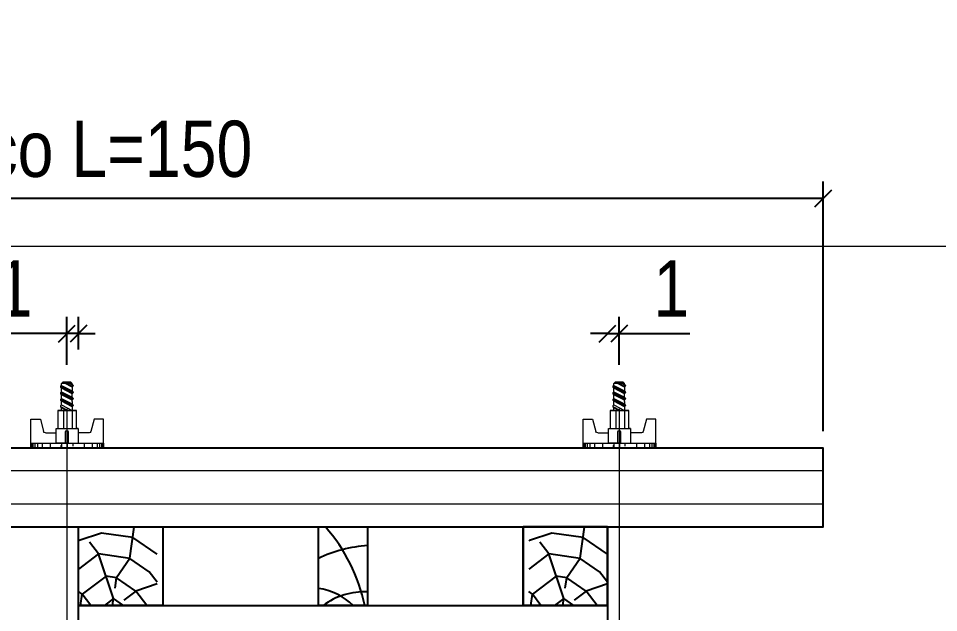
# Model space of a CAD drawing. Extents: x 2296 to 12463, y 760 to 16806.
# Drawn here: x 7937.2 to 8100.8, y 15160.5 to 15266.2 of the extents above; entities that cross this region are included whole.
import ezdxf

# ---------------------------------------------------------------- set-up
doc = ezdxf.new("R2010")
doc.units = 0
for name, color, linetype in [('1-2 PONTALETE', 7, 'Continuous'), ('COTA', 241, 'Continuous'), ('GRAVATA', 2, 'Continuous'), ('Painéis', 200, 'Continuous'), ('PONTALETE', 7, 'Continuous')]:
    doc.layers.add(name, color=color, linetype=linetype)
doc.layers.add('CARIMBO', color=255, linetype='Continuous', lineweight=9)
doc.layers.add('Hachura', color=251, linetype='Continuous', lineweight=9)
doc.styles.add('COTA TECNICA 2X', font='techl___.ttf', dxfattribs={"height": 10})
doc.dimstyles.new('SECAO PILAR', dxfattribs={"dimtxt": 10, "dimasz": 3, "dimexe": 3, "dimexo": 3, "dimgap": 3, "dimtad": 1, "dimdec": 1, "dimlfac": 0.5, "dimzin": 12, "dimdsep": 46, "dimtxsty": 'COTA TECNICA 2X', "dimblk1": 'OBLIQUE', "dimblk2": 'OBLIQUE', "dimsah": 1, "dimcen": 0.9, "dimclrd": 256, "dimclre": 256, "dimclrt": 256, "dimadec": 1, "dimazin": 3, "dimtfac": 1, "dimtdec": 1, "dimtmove": 0, "dimatfit": 3, "dimfxl": 1, "dimtolj": 1, "dimtzin": 12, "dimarcsym": 0})

# ---------------------------------------------------------------- blocks, each defined once
blk = doc.blocks.new('_Oblique')
at = {"color": 0, "linetype": 'ByBlock', "lineweight": -2}
blk.add_line((-0.5, -0.5), (0.5, 0.5), dxfattribs=at)
blk = doc.blocks.new('*D1514')
at = {"layer": 'COTA', "lineweight": -2, "transparency": 16777216}
for p, q in [((7945.82, 15204.56), (7945.82, 15213.11)), ((7947.88, 15207.27), (7947.88, 15213.11)), ((7945.82, 15210.11), (7933.23, 15210.11)), ((7947.88, 15210.11), (7945.82, 15210.11)), ((7947.88, 15210.11), (7950.88, 15210.11))]:
    blk.add_line(p, q, dxfattribs=at)
at = {"layer": 'Defpoints', "color": 0, "transparency": 16777216}
for p in [(7945.82, 15210.11), (7947.88, 15204.27), (7945.82, 15201.56)]:
    blk.add_point(p, dxfattribs=at)
at = {"layer": 'COTA', "lineweight": -2, "transparency": 16777216, "xscale": 3, "yscale": 3, "zscale": 3}
blk.add_blockref('_Oblique', (7945.82, 15210.11), dxfattribs=at)
at = {"layer": 'COTA', "lineweight": -2, "transparency": 16777216, "xscale": 3, "yscale": 3, "zscale": 3, "rotation": 180}
blk.add_blockref('_Oblique', (7947.88, 15210.11), dxfattribs=at)
at = {"layer": 'COTA', "transparency": 16777216, "insert": (7936.52, 15218.16), "char_height": 10, "attachment_point": 5, "style": 'COTA TECNICA 2X'}
blk.add_mtext('\\A1;1', dxfattribs=at)
blk = doc.blocks.new('*D1515')
at = {"layer": 'COTA', "lineweight": -2, "transparency": 16777216}
for p, q in [((8043.99, 15204.56), (8043.99, 15213.11)), ((8041.92, 15210.11), (8038.92, 15210.11)), ((8041.92, 15210.11), (8043.99, 15210.11)), ((8043.99, 15210.11), (8056.57, 15210.11))]:
    blk.add_line(p, q, dxfattribs=at)
at = {"layer": 'Defpoints', "color": 0, "transparency": 16777216}
for p in [(8041.92, 15210.11), (8043.99, 15210.11), (8043.99, 15201.56)]:
    blk.add_point(p, dxfattribs=at)
at = {"layer": 'COTA', "lineweight": -2, "transparency": 16777216, "xscale": 3, "yscale": 3, "zscale": 3}
blk.add_blockref('_Oblique', (8041.92, 15210.11), dxfattribs=at)
at = {"layer": 'COTA', "lineweight": -2, "transparency": 16777216, "xscale": 3, "yscale": 3, "zscale": 3, "rotation": 180}
blk.add_blockref('_Oblique', (8043.99, 15210.11), dxfattribs=at)
at = {"layer": 'COTA', "transparency": 16777216, "insert": (8053.28, 15218.16), "char_height": 10, "attachment_point": 5, "style": 'COTA TECNICA 2X'}
blk.add_mtext('\\A1;1', dxfattribs=at)
blk = doc.blocks.new('*D1516')
at = {"layer": 'COTA', "lineweight": -2, "transparency": 16777216}
for p, q in [((7910.02, 15192.76), (7910.02, 15237.19)), ((8080.28, 15192.76), (8080.28, 15237.19)), ((7910.02, 15234.19), (8080.28, 15234.19))]:
    blk.add_line(p, q, dxfattribs=at)
at = {"layer": 'Defpoints', "color": 0, "transparency": 16777216}
for p in [(8080.28, 15234.19), (7910.02, 15189.76), (8080.28, 15189.76)]:
    blk.add_point(p, dxfattribs=at)
at = {"layer": 'COTA', "lineweight": -2, "transparency": 16777216, "xscale": 3, "yscale": 3, "zscale": 3, "rotation": 180}
blk.add_blockref('_Oblique', (7910.02, 15234.19), dxfattribs=at)
at = {"layer": 'COTA', "lineweight": -2, "transparency": 16777216, "xscale": 3, "yscale": 3, "zscale": 3}
blk.add_blockref('_Oblique', (8080.28, 15234.19), dxfattribs=at)
at = {"layer": 'COTA', "transparency": 16777216, "insert": (7925.15, 15242.92), "char_height": 10, "attachment_point": 5, "style": 'COTA TECNICA 2X'}
blk.add_mtext('\\A1;Perfil Metálico L=150', dxfattribs=at)
blk = doc.blocks.new('C')
at = {"layer": 'Hachura', "color": 0}
for p, q in [((0.461, 3.155), (-0.003, 3.155)), ((0.461, 3.05), (-0.003, 3.05)), ((0.461, 2.881), (-0.003, 2.881)), ((0.461, 2.65), (-0.003, 2.65)), ((0, 3.224), (0, -3.224)), ((0.451, 3.224), (0, 3.224)), ((0, 2.747), (0, -1.16)), ((0.451, -3.225), (0.451, 3.224)), ((0.451, 3.224), (2.58, 3.224)), ((2.58, 3.224), (2.58, 2.385)), ((0.461, 2.228), (-0.003, 2.228)), ((1.354, 1.939), (1.354, 0.965)), ((2.58, 2.385), (1.475, 2.094)), ((0.461, 1.512), (0, 1.512)), ((1.741, 0.966), (0.451, 0.966)), ((1.741, -0.968), (1.741, 0.966)), ((1.741, 0.966), (1.741, 0.838)), ((1.741, 0.966), (1.741, 0.838)), ((1.741, 0.838), (3.354, 0.838)), ((3.32, 0.838), (3.32, -0.839)), ((3.354, 0.838), (3.354, -0.839)), ((0.388, 0.487), (0.172, 0.487)), ((1.451, 0.101), (0.451, 0.101)), ((3.354, 0.451), (1.741, 0.451)), ((3.676, 0.451), (3.354, 0.451)), ((3.837, -0.517), (3.354, 0.451)), ((3.354, 0.064), (3.67, -0.57)), ((3.676, 0.451), (4.16, -0.517)), ((3.716, 0.5), (4.251, -0.57)), ((4.371, -0.553), (3.83, 0.53)), ((4.151, 0.451), (3.934, 0.451)), ((4.418, -0.517), (3.934, 0.451)), ((4.151, 0.451), (4.256, 0.451)), ((4.256, 0.451), (4.74, -0.517)), ((4.296, 0.5), (4.831, -0.57)), ((4.952, -0.553), (4.41, 0.53)), ((4.514, 0.451), (4.837, 0.451)), ((4.998, -0.517), (4.514, 0.451)), ((4.837, 0.451), (5.321, -0.517)), ((4.876, 0.5), (5.412, -0.57)), ((5.532, -0.553), (4.991, 0.53)), ((5.579, -0.517), (5.095, 0.451)), ((5.417, 0.451), (5.095, 0.451)), ((5.579, -0.517), (5.095, 0.451)), ((5.417, 0.451), (5.74, -0.194)), ((5.457, 0.5), (5.74, -0.065)), ((5.74, 0.193), (5.571, 0.53)), ((5.74, 0.322), (5.675, 0.451)), ((5.675, 0.451), (5.74, 0.451)), ((5.739, 0.45), (5.9, 0.288)), ((5.739, 0.45), (5.739, -0.518)), ((5.9, -0.356), (5.9, 0.288)), ((0.451, -0.004), (0, -0.004)), ((0.075, -0.481), (0.292, -0.481)), ((0.292, -0.481), (0.397, -0.481)), ((0.451, -0.001), (0.451, -0.968)), ((0.451, -0.157), (1.451, -0.157)), ((0.451, -0.646), (0.451, -0.323)), ((0.451, -3.225), (0.451, -0.646)), ((3.354, -0.323), (1.741, -0.323)), ((3.354, -0.065), (3.579, -0.517)), ((3.354, -0.517), (3.579, -0.517)), ((3.837, -0.517), (4.16, -0.517)), ((4.418, -0.517), (4.74, -0.517)), ((4.634, -0.517), (4.74, -0.517)), ((4.998, -0.517), (5.321, -0.517)), ((5.579, -0.517), (5.74, -0.517)), ((5.739, -0.518), (5.9, -0.356)), ((5.739, -0.518), (5.739, -0.518)), ((0.461, -1.521), (-0.003, -1.521)), ((0.451, -0.968), (1.741, -0.968)), ((1.354, -1.94), (1.354, -0.968)), ((3.354, -0.839), (1.741, -0.839)), ((0.461, -2.228), (-0.003, -2.228)), ((2.58, -2.387), (1.475, -2.096)), ((2.58, -3.225), (2.58, -2.387)), ((0.461, -2.65), (-0.003, -2.65)), ((0.461, -2.881), (-0.003, -2.881)), ((0.461, -3.05), (-0.003, -3.05)), ((0.461, -3.155), (-0.003, -3.155)), ((0, -3.224), (2.568, -3.224))]:
    blk.add_line(p, q, dxfattribs=at)
for centre, radius, start, end in [((1.516, 1.939), 0.161, 104.74356, 180), ((1.445, -0.028), 0.129, 272.69497, 87.30503), ((3.805, 0.389), 0.143, 25.56881, 154.43119), ((4.385, 0.389), 0.143, 25.56881, 154.43119), ((4.966, 0.389), 0.143, 25.56881, 154.43119), ((5.546, 0.389), 0.143, 25.56881, 154.43119), ((0.166, -0.366), 0.174, 221.74404, 317.85924), ((3.708, -0.4), 0.174, 222.14076, 318.25596), ((4.289, -0.4), 0.174, 222.14076, 318.25596), ((4.869, -0.4), 0.174, 222.14076, 318.25596), ((5.45, -0.4), 0.174, 222.14076, 318.25596), ((5.61, -0.401), 0.174, 317.85924, 318.25596), ((1.516, -1.94), 0.161, 180, 255.25644)]:
    blk.add_arc(centre, radius, start, end, dxfattribs=at)

msp = doc.modelspace()

# ---------------------------------------------------------------- hatches: boundary and pattern name
at = {"layer": 'PONTALETE'}
h = msp.add_hatch(dxfattribs=at)
h.set_pattern_fill('TRONCO', color=1, scale=37.5, angle=82, style=0, pattern_type=2)
h.set_pattern_definition([(82, (-3686.59, 16524.404), (-31.91606, 42.35404), [11.25, -26.25]), (82, (-3688.45, 16524.665), (-31.91606, 42.35404), [11.25, -26.25]), (82, (-3691.9, 16527.043), (-31.91606, 42.35404), [7.5, -30]), (82, (-3695.354, 16529.422), (-31.91606, 42.35404), [5.625, -31.875]), (82, (-3699.067, 16529.944), (-31.91606, 42.35404), [3.75, -33.75]), (82, (-3704.085, 16521.182), (-31.91606, 42.35404), [1.875, -9.375, 1.875, -24.375]), (82, (-3705.16, 16527.013), (-31.91606, 42.35404), [1.875, -15, 5.625, -15]), (82, (-3705.972, 16534.7), (-31.91606, 42.35404), [1.875, -1.875, 1.875, -31.875]), (82, (-3708.09, 16533.106), (-31.91606, 42.35404), [1.875, -35.625]), (82, (-3712.064, 16531.77), (-31.91606, 42.35404), [5.625, -31.875]), (82, (-3715.778, 16532.293), (-31.91606, 42.35404), [7.5, -30]), (82, (-3719.752, 16530.958), (-31.91606, 42.35404), [9.375, -11.25, 1.875, -15]), (172, (-3699.56, 16512.972), (-42.35404, -31.91606), [1.875, -3.75, 9.375, -22.5]), (172, (-3703.01, 16515.35), (-42.35404, -31.91606), [1.875, -1.875, 5.625, -28.125]), (172, (-3717.605, 16519.295), (-42.35404, -31.91606), [3.75, -33.75]), (172, (-3702.49, 16519.064), (-42.35404, -31.91606), [7.5, -11.25, 1.875, -16.875]), (172, (-3722.653, 16523.79), (-42.35404, -31.91606), [1.875, -35.625]), (172, (-3703.824, 16523.04), (-42.35404, -31.91606), [5.625, -31.875]), (172, (-3705.16, 16527.013), (-42.35404, -31.91606), [3.75, -33.75]), (172, (-3704.637, 16530.727), (-42.35404, -31.91606), [1.875, -5.625, 5.625, -24.375]), (172, (-3706.233, 16532.845), (-42.35404, -31.91606), [1.875, -35.625]), (172, (-3698.545, 16533.658), (-42.35404, -31.91606), [5.25, -32.25]), (172, (-3690.857, 16534.47), (-42.35404, -31.91606), [3.75, -33.75]), (172, (-3705.19, 16540.27), (-42.35404, -31.91606), [1.875, -35.625]), (172, (-3702.81, 16543.724), (-42.35404, -31.91606), [5.625, -31.875]), (172, (-3702.29, 16547.438), (-42.35404, -31.91606), [5.625, -31.875]), (127, (-3688.218, 16539.78), (-37.13505, 5.21899), [2.651625, -2.651625, 2.651625, -45.078134]), (127, (-3698.545, 16533.658), (-37.13505, 5.21899), [5.30325, -47.72976]), (127, (-3719.2, 16521.413), (-37.13505, 5.21899), [5.30325, -47.72976]), (127, (-3708.873, 16527.535), (-37.13505, 5.21899), [5.30325, -47.72976]), (127, (-3701.185, 16528.348), (-37.13505, 5.21899), [5.30325, -47.72976]), (127, (-3692.192, 16538.445), (-37.13505, 5.21899), [5.30325, -47.72976]), (127, (-3694.57, 16534.992), (-37.13505, 5.21899), [7.95495, -45.07806]), (127, (-3712.847, 16526.2), (-37.13505, 5.21899), [2.65162, -50.38138]), (127, (-3716.822, 16524.866), (-37.13505, 5.21899), [2.65162, -50.38138]), (127, (-3714.734, 16539.72), (-37.13505, 5.21899), [2.65162, -50.38138]), (127, (-3698.254, 16522.256), (-37.13505, 5.21899), [2.65162, -50.38138]), (127, (-3708.38, 16544.507), (-37.13505, 5.21899), [2.65162, -50.38138]), (127, (-3706.494, 16530.988), (-37.13505, 5.21899), [2.65162, -50.38138]), (127, (-3709.686, 16535.223), (-37.13505, 5.21899), [2.65162, -50.38138]), (217, (-3702.52, 16532.323), (-5.21899, -37.13505), [2.651625, -2.651625, 7.95495, -39.77481]), (217, (-3701.737, 16537.893), (-5.21899, -37.13505), [2.65162, -50.38138]), (217, (-3688.74, 16536.066), (-5.21899, -37.13505), [2.65162, -50.38138]), (217, (-3699.067, 16529.944), (-5.21899, -37.13505), [2.65162, -50.38138]), (217, (-3705.711, 16536.558), (-5.21899, -37.13505), [2.65162, -50.38138]), (217, (-3697.732, 16525.97), (-5.21899, -37.13505), [2.65162, -50.38138]), (217, (-3695.645, 16540.824), (-5.21899, -37.13505), [2.65162, -50.38138]), (217, (-3688.157, 16513.263), (-5.21899, -37.13505), [2.65162, -50.38138]), (217, (-3689.753, 16515.38), (-5.21899, -37.13505), [5.30325, -47.72976]), (217, (-3691.35, 16517.5), (-5.21899, -37.13505), [5.30325, -47.72976]), (217, (-3690.827, 16521.212), (-5.21899, -37.13505), [5.30325, -47.72976]), (217, (-3694.28, 16523.59), (-5.21899, -37.13505), [5.30325, -47.72976]), (217, (-3707.046, 16540.533), (-5.21899, -37.13505), [5.30325, -47.72976]), (217, (-3687.435, 16545.35), (-5.21899, -37.13505), [5.30325, -47.72976]), (217, (-3716.882, 16551.382), (-5.21899, -37.13505), [5.30325, -47.72976]), (217, (-3713.168, 16550.86), (-5.21899, -37.13505), [5.30325, -47.72976]), (217, (-3711.834, 16546.886), (-5.21899, -37.13505), [5.30325, -47.72976]), (217, (-3715.487, 16520.89), (-5.21899, -37.13505), [7.95495, -45.07806]), (217, (-3708.38, 16544.507), (-5.21899, -37.13505), [7.95495, -45.07806]), (108.56505, (-3722.392, 16525.648), (5.218991, 37.135053), [4.1925, -79.66005]), (108.56505, (-3703.824, 16523.039), (5.218991, 37.135053), [4.1925, -79.66005]), (108.56505, (-3714.443, 16528.318), (5.218991, 37.135053), [4.1925, -79.66005]), (108.56505, (-3686.883, 16535.805), (5.218991, 37.135053), [4.1925, -79.66005]), (108.56505, (-3690.857, 16534.47), (5.218991, 37.135053), [4.1925, -79.66005]), (108.56505, (-3699.85, 16524.374), (5.218991, 37.135053), [4.1925, -79.66005]), (108.56505, (-3718.418, 16526.983), (5.218991, 37.135053), [4.1925, -79.66005]), (108.56505, (-3705.711, 16536.558), (5.218991, 37.135053), [8.385, -75.46755]), (145.43495, (-3711.282, 16537.341), (-37.135053, 5.218991), [4.1925, -79.66005]), (145.43495, (-3699.358, 16541.346), (-37.135053, 5.218991), [4.1925, -79.66005]), (145.43495, (-3709.395, 16523.822), (-37.135053, 5.218991), [4.1925, -79.66005]), (145.43495, (-3712.295, 16516.656), (-37.135053, 5.218991), [4.1925, -79.66005]), (145.43495, (-3701.737, 16537.893), (-37.135053, 5.218991), [4.1925, -79.66005]), (145.43495, (-3702.259, 16534.18), (-37.135053, 5.218991), [4.1925, -79.66005]), (145.43495, (-3709.917, 16520.108), (-37.135053, 5.218991), [8.385, -75.46755]), (145.43495, (-3693.005, 16546.133), (-37.135053, 5.218991), [8.385, -75.46755]), (145.43495, (-3695.384, 16542.68), (-37.135053, 5.218991), [8.385, -75.46755]), (198.56505, (-3693.989, 16512.19), (-37.135053, 5.218991), [4.1925, -79.66005]), (198.56505, (-3714.413, 16515.06), (-37.135053, 5.218991), [4.1925, -79.66005]), (198.56505, (-3687.375, 16518.834), (-37.135053, 5.218991), [4.1925, -79.66005]), (198.56505, (-3721.318, 16519.817), (-37.135053, 5.218991), [4.1925, -79.66005]), (198.56505, (-3698.515, 16520.4), (-37.135053, 5.218991), [4.1925, -79.66005]), (198.56505, (-3701.185, 16528.348), (-37.135053, 5.218991), [4.1925, -79.66005]), (198.56505, (-3708.09, 16533.106), (-37.135053, 5.218991), [4.1925, -79.66005]), (198.56505, (-3695.585, 16514.307), (-37.135057, 5.219004), [4.1925, -79.66005]), (198.56505, (-3699.85, 16524.374), (-37.135053, 5.218991), [4.1925, -79.66005]), (198.56505, (-3694.57, 16534.992), (-37.135053, 5.218991), [4.1925, -79.66005]), (198.56505, (-3697.762, 16539.228), (-37.135053, 5.218991), [4.1925, -79.66005]), (198.56505, (-3707.859, 16548.22), (-37.135053, 5.218991), [4.1925, -79.66005]), (198.56505, (-3722.914, 16521.935), (-37.135053, 5.218991), [4.1925, -79.66005]), (198.56505, (-3721.84, 16516.104), (-37.135053, 5.218991), [8.385, -75.46755]), (198.56505, (-3695.063, 16518.02), (-37.135053, 5.218991), [8.385, -75.46755]), (235.43495, (-3690.275, 16511.668), (-5.218991, -37.135053), [4.1925, -79.66005]), (235.43495, (-3683.982, 16542.971), (-5.218991, -37.135053), [4.1925, -79.66005]), (235.43495, (-3702.81, 16543.724), (-5.218991, -37.135053), [4.1925, -79.66005]), (235.43495, (-3691.901, 16527.043), (-5.218991, -37.135053), [4.1925, -79.66005]), (235.43495, (-3688.449, 16524.665), (-5.218991, -37.135053), [4.1925, -79.66005]), (235.43495, (-3695.354, 16529.422), (-5.218991, -37.135053), [4.1925, -79.66005]), (235.43495, (-3716.069, 16543.694), (-5.218991, -37.135053), [4.1925, -79.66005]), (235.43495, (-3717.404, 16547.669), (-5.218991, -37.135053), [8.385, -75.46755])])
h.paths.add_polyline_path([(7947.88, 15161.76), (7961.88, 15161.76), (7961.88, 15175.76), (7947.88, 15175.76)])
h = msp.add_hatch(dxfattribs=at)
h.set_pattern_fill('TRONCO', color=1, scale=37.5, angle=82, style=0, pattern_type=2)
h.set_pattern_definition([(82, (-3606.555, 16524.404), (-31.91606, 42.35404), [11.25, -26.25]), (82, (-3608.41, 16524.665), (-31.91606, 42.35404), [11.25, -26.25]), (82, (-3611.864, 16527.043), (-31.91606, 42.35404), [7.5, -30]), (82, (-3615.317, 16529.422), (-31.91606, 42.35404), [5.625, -31.875]), (82, (-3619.03, 16529.944), (-31.91606, 42.35404), [3.75, -33.75]), (82, (-3624.05, 16521.182), (-31.91606, 42.35404), [1.875, -9.375, 1.875, -24.375]), (82, (-3625.123, 16527.013), (-31.91606, 42.35404), [1.875, -15, 5.625, -15]), (82, (-3625.935, 16534.7), (-31.91606, 42.35404), [1.875, -1.875, 1.875, -31.875]), (82, (-3628.053, 16533.106), (-31.91606, 42.35404), [1.875, -35.625]), (82, (-3632.028, 16531.77), (-31.91606, 42.35404), [5.625, -31.875]), (82, (-3635.74, 16532.293), (-31.91606, 42.35404), [7.5, -30]), (82, (-3639.716, 16530.958), (-31.91606, 42.35404), [9.375, -11.25, 1.875, -15]), (172, (-3619.522, 16512.972), (-42.35404, -31.91606), [1.875, -3.75, 9.375, -22.5]), (172, (-3622.975, 16515.35), (-42.35404, -31.91606), [1.875, -1.875, 5.625, -28.125]), (172, (-3637.568, 16519.295), (-42.35404, -31.91606), [3.75, -33.75]), (172, (-3622.453, 16519.064), (-42.35404, -31.91606), [7.5, -11.25, 1.875, -16.875]), (172, (-3642.616, 16523.79), (-42.35404, -31.91606), [1.875, -35.625]), (172, (-3623.788, 16523.04), (-42.35404, -31.91606), [5.625, -31.875]), (172, (-3625.123, 16527.013), (-42.35404, -31.91606), [3.75, -33.75]), (172, (-3624.6, 16530.727), (-42.35404, -31.91606), [1.875, -5.625, 5.625, -24.375]), (172, (-3626.196, 16532.845), (-42.35404, -31.91606), [1.875, -35.625]), (172, (-3618.51, 16533.658), (-42.35404, -31.91606), [5.25, -32.25]), (172, (-3610.82, 16534.47), (-42.35404, -31.91606), [3.75, -33.75]), (172, (-3625.153, 16540.27), (-42.35404, -31.91606), [1.875, -35.625]), (172, (-3622.774, 16543.724), (-42.35404, -31.91606), [5.625, -31.875]), (172, (-3622.252, 16547.438), (-42.35404, -31.91606), [5.625, -31.875]), (127, (-3608.18, 16539.78), (-37.13505, 5.21899), [2.651625, -2.651625, 2.651625, -45.078134]), (127, (-3618.508, 16533.658), (-37.13505, 5.21899), [5.30325, -47.72976]), (127, (-3639.164, 16521.413), (-37.13505, 5.21899), [5.30325, -47.72976]), (127, (-3628.836, 16527.535), (-37.13505, 5.21899), [5.30325, -47.72976]), (127, (-3621.148, 16528.348), (-37.13505, 5.21899), [5.30325, -47.72976]), (127, (-3612.155, 16538.445), (-37.13505, 5.21899), [5.30325, -47.72976]), (127, (-3614.534, 16534.992), (-37.13505, 5.21899), [7.95495, -45.07806]), (127, (-3632.81, 16526.2), (-37.13505, 5.21899), [2.65162, -50.38138]), (127, (-3636.785, 16524.866), (-37.13505, 5.21899), [2.65162, -50.38138]), (127, (-3634.697, 16539.72), (-37.13505, 5.21899), [2.65162, -50.38138]), (127, (-3618.217, 16522.256), (-37.13505, 5.21899), [2.65162, -50.38138]), (127, (-3628.344, 16544.507), (-37.13505, 5.21899), [2.65162, -50.38138]), (127, (-3626.457, 16530.988), (-37.13505, 5.21899), [2.65162, -50.38138]), (127, (-3629.65, 16535.223), (-37.13505, 5.21899), [2.65162, -50.38138]), (217, (-3622.483, 16532.323), (-5.21899, -37.13505), [2.651625, -2.651625, 7.95495, -39.77481]), (217, (-3621.7, 16537.893), (-5.21899, -37.13505), [2.65162, -50.38138]), (217, (-3608.703, 16536.066), (-5.21899, -37.13505), [2.65162, -50.38138]), (217, (-3619.03, 16529.944), (-5.21899, -37.13505), [2.65162, -50.38138]), (217, (-3625.675, 16536.558), (-5.21899, -37.13505), [2.65162, -50.38138]), (217, (-3617.696, 16525.97), (-5.21899, -37.13505), [2.65162, -50.38138]), (217, (-3615.608, 16540.824), (-5.21899, -37.13505), [2.65162, -50.38138]), (217, (-3608.12, 16513.263), (-5.21899, -37.13505), [2.65162, -50.38138]), (217, (-3609.716, 16515.38), (-5.21899, -37.13505), [5.30325, -47.72976]), (217, (-3611.312, 16517.5), (-5.21899, -37.13505), [5.30325, -47.72976]), (217, (-3610.79, 16521.212), (-5.21899, -37.13505), [5.30325, -47.72976]), (217, (-3614.243, 16523.59), (-5.21899, -37.13505), [5.30325, -47.72976]), (217, (-3627.01, 16540.533), (-5.21899, -37.13505), [5.30325, -47.72976]), (217, (-3607.398, 16545.35), (-5.21899, -37.13505), [5.30325, -47.72976]), (217, (-3636.845, 16551.382), (-5.21899, -37.13505), [5.30325, -47.72976]), (217, (-3633.132, 16550.86), (-5.21899, -37.13505), [5.30325, -47.72976]), (217, (-3631.797, 16546.886), (-5.21899, -37.13505), [5.30325, -47.72976]), (217, (-3635.45, 16520.89), (-5.21899, -37.13505), [7.95495, -45.07806]), (217, (-3628.344, 16544.507), (-5.21899, -37.13505), [7.95495, -45.07806]), (108.56505, (-3642.355, 16525.648), (5.218991, 37.135053), [4.1925, -79.66005]), (108.56505, (-3623.788, 16523.039), (5.218991, 37.135053), [4.1925, -79.66005]), (108.56505, (-3634.406, 16528.318), (5.218991, 37.135053), [4.1925, -79.66005]), (108.56505, (-3606.846, 16535.805), (5.218991, 37.135053), [4.1925, -79.66005]), (108.56505, (-3610.82, 16534.47), (5.218991, 37.135053), [4.1925, -79.66005]), (108.56505, (-3619.813, 16524.374), (5.218991, 37.135053), [4.1925, -79.66005]), (108.56505, (-3638.38, 16526.983), (5.218991, 37.135053), [4.1925, -79.66005]), (108.56505, (-3625.675, 16536.558), (5.218991, 37.135053), [8.385, -75.46755]), (145.43495, (-3631.245, 16537.341), (-37.135053, 5.218991), [4.1925, -79.66005]), (145.43495, (-3619.321, 16541.346), (-37.135053, 5.218991), [4.1925, -79.66005]), (145.43495, (-3629.358, 16523.822), (-37.135053, 5.218991), [4.1925, -79.66005]), (145.43495, (-3632.258, 16516.656), (-37.135053, 5.218991), [4.1925, -79.66005]), (145.43495, (-3621.7, 16537.893), (-37.135053, 5.218991), [4.1925, -79.66005]), (145.43495, (-3622.222, 16534.18), (-37.135053, 5.218991), [4.1925, -79.66005]), (145.43495, (-3629.88, 16520.108), (-37.135053, 5.218991), [8.385, -75.46755]), (145.43495, (-3612.968, 16546.133), (-37.135053, 5.218991), [8.385, -75.46755]), (145.43495, (-3615.347, 16542.68), (-37.135053, 5.218991), [8.385, -75.46755]), (198.56505, (-3613.952, 16512.19), (-37.135053, 5.218991), [4.1925, -79.66005]), (198.56505, (-3634.376, 16515.06), (-37.135053, 5.218991), [4.1925, -79.66005]), (198.56505, (-3607.338, 16518.834), (-37.135053, 5.218991), [4.1925, -79.66005]), (198.56505, (-3641.281, 16519.817), (-37.135053, 5.218991), [4.1925, -79.66005]), (198.56505, (-3618.478, 16520.4), (-37.135053, 5.218991), [4.1925, -79.66005]), (198.56505, (-3621.148, 16528.348), (-37.135053, 5.218991), [4.1925, -79.66005]), (198.56505, (-3628.053, 16533.106), (-37.135053, 5.218991), [4.1925, -79.66005]), (198.56505, (-3615.548, 16514.307), (-37.135057, 5.219004), [4.1925, -79.66005]), (198.56505, (-3619.813, 16524.374), (-37.135053, 5.218991), [4.1925, -79.66005]), (198.56505, (-3614.534, 16534.992), (-37.135053, 5.218991), [4.1925, -79.66005]), (198.56505, (-3617.726, 16539.228), (-37.135053, 5.218991), [4.1925, -79.66005]), (198.56505, (-3627.822, 16548.22), (-37.135053, 5.218991), [4.1925, -79.66005]), (198.56505, (-3642.877, 16521.935), (-37.135053, 5.218991), [4.1925, -79.66005]), (198.56505, (-3641.803, 16516.104), (-37.135053, 5.218991), [8.385, -75.46755]), (198.56505, (-3615.026, 16518.02), (-37.135053, 5.218991), [8.385, -75.46755]), (235.43495, (-3610.238, 16511.668), (-5.218991, -37.135053), [4.1925, -79.66005]), (235.43495, (-3603.945, 16542.971), (-5.218991, -37.135053), [4.1925, -79.66005]), (235.43495, (-3622.774, 16543.724), (-5.218991, -37.135053), [4.1925, -79.66005]), (235.43495, (-3611.864, 16527.043), (-5.218991, -37.135053), [4.1925, -79.66005]), (235.43495, (-3608.412, 16524.665), (-5.218991, -37.135053), [4.1925, -79.66005]), (235.43495, (-3615.317, 16529.422), (-5.218991, -37.135053), [4.1925, -79.66005]), (235.43495, (-3636.032, 16543.694), (-5.218991, -37.135053), [4.1925, -79.66005]), (235.43495, (-3637.367, 16547.669), (-5.218991, -37.135053), [8.385, -75.46755])])
h.paths.add_polyline_path([(8027.92, 15161.76), (8041.92, 15161.76), (8041.92, 15175.76), (8027.92, 15175.76)])

# ---------------------------------------------------------------- linework, layer by layer
at = {"layer": '1-2 PONTALETE', "color": 1}
for centre, radius, start, end in [((8000.72, 15149.14), 23.32, 93.5441, 115.9137), ((7988.67, 15153.22), 11.74, 46.6479, 80.9173), ((7998.73, 15151.88), 12.32, 87.4574, 126.7023)]:
    msp.add_arc(centre, radius, start, end, dxfattribs=at)
at = {"layer": 'CARIMBO', "color": 3}
msp.add_line((4483.39, 15225.65), (9625.18, 15225.65), dxfattribs=at)
at = {"layer": 'GRAVATA', "color": 1}
msp.add_lwpolyline([(7909.92, 15189.76), (7909.92, 15175.76), (8080.28, 15175.76), (8080.28, 15189.76)], close=True, dxfattribs=at)
at = {"layer": 'Hachura'}
for p, q in [((7945.88, 15074.93), (7945.87, 15196.76)), ((8044.06, 15074.93), (8044.05, 15196.76)), ((7909.92, 15185.76), (8080.28, 15185.76)), ((8080.28, 15179.76), (7909.92, 15179.76))]:
    msp.add_line(p, q, dxfattribs=at)
at = {"layer": 'Painéis'}
msp.add_lwpolyline([(8041.92, 15161.76), (8041.92, 15157.74), (7947.88, 15157.74), (7947.88, 15161.76)], close=True, dxfattribs=at)
at = {"layer": 'PONTALETE', "color": 1}
for points in [[(7947.88, 15175.76), (7962.88, 15175.76), (7962.88, 15161.76), (7947.88, 15161.76)], [(7990.53, 15175.76), (7999.28, 15175.76), (7999.28, 15161.76), (7990.53, 15161.76)], [(8026.92, 15175.76), (8041.92, 15175.76), (8041.92, 15161.76), (8026.92, 15161.76)]]:
    msp.add_lwpolyline(points, close=True, dxfattribs=at)
at = {"layer": 'PONTALETE', "color": 40}
msp.add_lwpolyline([(8041.92, 15175.76), (8026.92, 15175.76), (8026.92, 15161.76), (8041.92, 15161.76)], close=True, dxfattribs=at)
at = {"layer": 'PONTALETE', "color": 1}
msp.add_arc((7968.97, 15155.62), 30.42, 11.6357, 41.4455, dxfattribs=at)

# ---------------------------------------------------------------- block references
at = {"layer": 'Hachura', "linetype": 'Continuous', "xscale": -2, "yscale": 2, "zscale": 2, "rotation": 270}
for p in [(7945.88, 15189.76), (8044.06, 15189.76)]:
    msp.add_blockref('C', p, dxfattribs=at)

# ---------------------------------------------------------------- dimensions: what is measured, and where the dimension line sits
at = {"layer": 'COTA'}
dim = msp.add_linear_dim(base=(8080.28, 15234.19), p1=(7910.02, 15189.76), p2=(8080.28, 15189.76), text='Perfil Metálico L=150', dimstyle='SECAO PILAR', dxfattribs=at)
dim.commit()
dim.dimension.update_dxf_attribs({"geometry": '*D1516', "text_midpoint": (7925.15, 15234.19), "dimtype": 160})
for base, p1, p2, picture, middle in [((7945.82, 15210.11), (7947.88, 15204.27), (7945.82, 15201.56), '*D1514', (7936.52, 15218.16)), ((8043.99, 15210.11), (8041.92, 15210.11), (8043.99, 15201.56), '*D1515', (8053.28, 15218.16))]:
    dim = msp.add_linear_dim(base=base, p1=p1, p2=p2, dimstyle='SECAO PILAR', dxfattribs=at)
    dim.commit()
    dim.dimension.update_dxf_attribs({"geometry": picture, "text_midpoint": middle})

doc.saveas('drawing.dxf')
